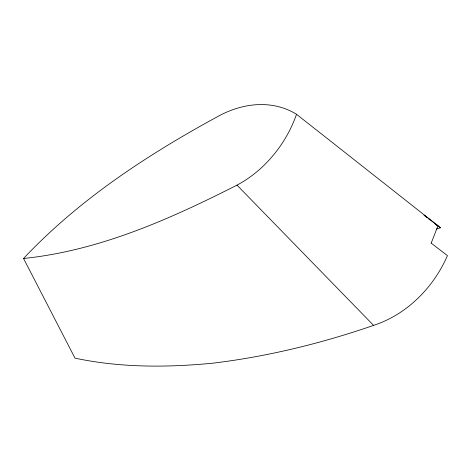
<?xml version="1.0" encoding="UTF-8"?>
<svg xmlns="http://www.w3.org/2000/svg" width="471" height="471" viewBox="0 0 471 471"><rect width="100%" height="100%" fill="white"/><g stroke="black" fill="none" stroke-linecap="round" stroke-linejoin="round"><path stroke-width="0.71" d="M431.295 242.883L437.983 225.756L296.53 114.288A104.085 80.712 -57.7 0 0 219.586 115.542C148.389 154.158 79.34 199.168 23.55 258.479L74.989 358.137C120.223 367.757 166.687 367.633 212.539 363.212C267.463 356.606 321.328 343.406 373.597 325.396C407.015 314.41 433.561 287.528 447.45 255.618L430.983 242.983M296.53 114.288A104.085 80.712 -57.7 0 1 236.984 185.132C169.89 219.203 99.181 250.725 23.55 258.479M436.546 229.024L440.491 227.781L434.35 223.248M436.676 225.079L437.93 225.768M427.433 217.761L424.024 215.147L427.468 217.849M428.569 218.632L440.491 227.781M428.616 218.75L429.764 219.651M236.984 185.132L373.597 325.396"/></g></svg>
